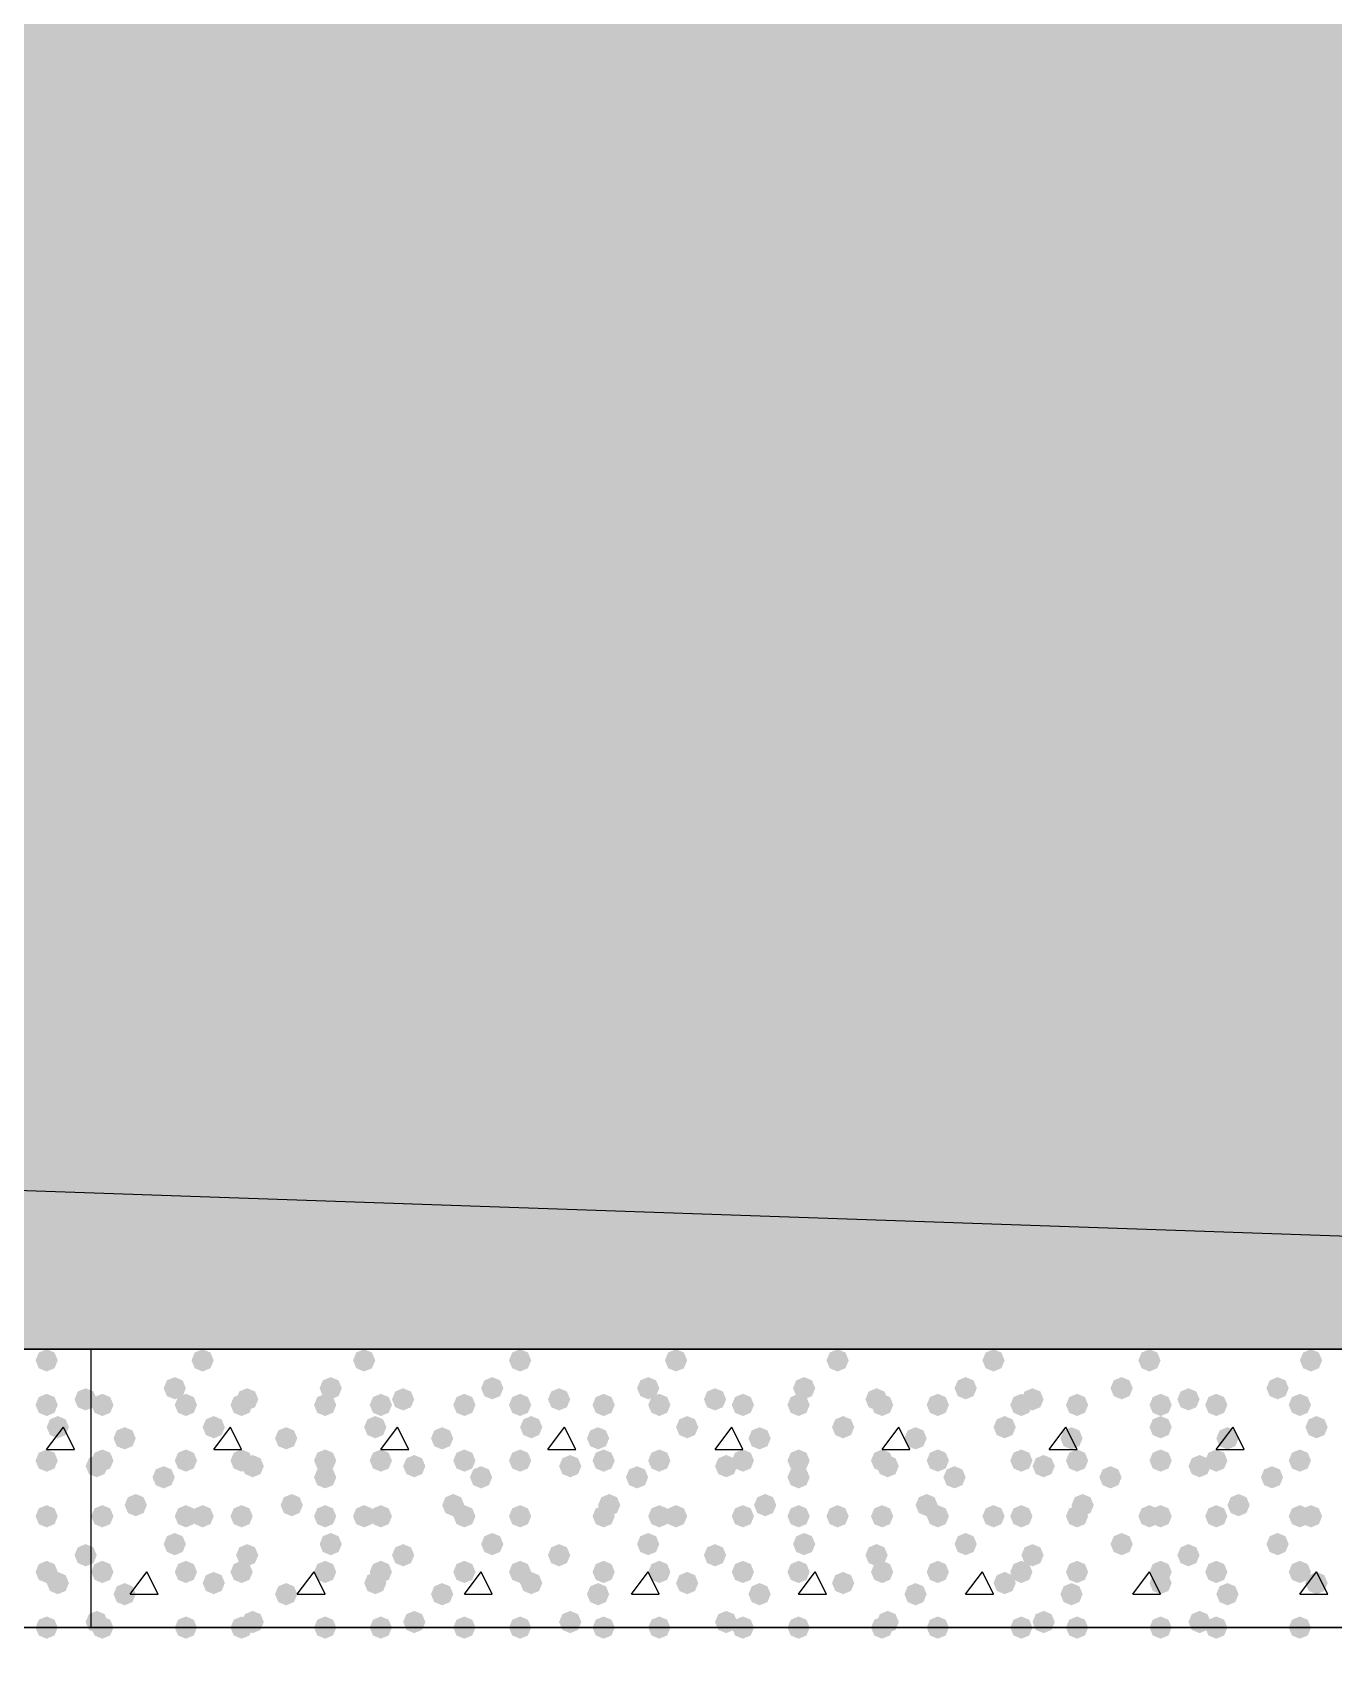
# Model space of a CAD drawing. Header units: millimetres. Extents: x 0 to 420, y 0 to 297.
# Drawn here: x 344.78 to 354.67, y 147.81 to 160.25 of the extents above; entities that cross this region are included whole.
import ezdxf

# ---------------------------------------------------------------- set-up
doc = ezdxf.new("R2010")
doc.units = ezdxf.units.MM
doc.layers.get('0').update_dxf_attribs({"linetype": 'CONTINUOUS'})

msp = doc.modelspace()

# ---------------------------------------------------------------- hatches: boundary and pattern name
at = {"true_color": 0x000008}
h = msp.add_hatch(color=0, dxfattribs=at)
h.paths.add_polyline_path([(379.518333, 162.263667), (33.401, 162.263667), (379.518333, 150.241)], flags=0)
h.paths.add_polyline_path([(33.401, 162.263667), (379.518333, 150.241), (33.401, 150.241)], flags=0)
at = {"true_color": 0x000007}
for points in [[(344.974333, 150.156333), (344.949462, 150.096537), (344.889667, 150.071667), (344.829871, 150.096537), (344.805, 150.156333), (344.829871, 150.216129), (344.889667, 150.241), (344.949462, 150.216129)], [(344.974333, 149.817667), (344.949462, 149.757871), (344.889667, 149.733), (344.829871, 149.757871), (344.805, 149.817667), (344.829871, 149.877462), (344.889667, 149.902333), (344.949462, 149.877463)], [(345.270667, 149.86), (345.245796, 149.800204), (345.186, 149.775333), (345.126204, 149.800204), (345.101333, 149.86), (345.126204, 149.919796), (345.186, 149.944667), (345.245796, 149.919796)], [(345.059, 149.648333), (345.034129, 149.588537), (344.974333, 149.563667), (344.914537, 149.588537), (344.889667, 149.648333), (344.914537, 149.708129), (344.974333, 149.733), (345.034129, 149.708129)], [(344.974333, 149.394333), (344.949462, 149.334537), (344.889667, 149.309667), (344.829871, 149.334537), (344.805, 149.394333), (344.829871, 149.454129), (344.889667, 149.479), (344.949462, 149.454129)], [(344.974333, 148.971), (344.949462, 148.911204), (344.889667, 148.886333), (344.829871, 148.911204), (344.805, 148.971), (344.829871, 149.030796), (344.889667, 149.055667), (344.949462, 149.030796)], [(344.974333, 148.971), (344.949462, 148.911204), (344.889667, 148.886333), (344.829871, 148.911204), (344.805, 148.971), (344.829871, 149.030796), (344.889667, 149.055667), (344.949462, 149.030796)], [(345.270667, 148.674667), (345.245796, 148.614871), (345.186, 148.59), (345.126204, 148.614871), (345.101333, 148.674667), (345.126204, 148.734462), (345.186, 148.759333), (345.245796, 148.734463)], [(344.974333, 148.547667), (344.949462, 148.487871), (344.889667, 148.463), (344.829871, 148.487871), (344.805, 148.547667), (344.829871, 148.607462), (344.889667, 148.632333), (344.949462, 148.607463)], [(345.059, 148.463), (345.034129, 148.403204), (344.974333, 148.378333), (344.914537, 148.403204), (344.889667, 148.463), (344.914537, 148.522796), (344.974333, 148.547667), (345.034129, 148.522796)], [(344.974333, 148.124333), (344.949462, 148.064537), (344.889667, 148.039667), (344.829871, 148.064537), (344.805, 148.124333), (344.829871, 148.184129), (344.889667, 148.209), (344.949462, 148.184129)]]:
    msp.add_hatch(color=0, dxfattribs=at).paths.add_polyline_path(points, flags=0)
at = {"true_color": 0x000008}
for points in [[(346.159667, 150.156333), (346.134796, 150.096537), (346.075, 150.071667), (346.015204, 150.096537), (345.990333, 150.156333), (346.015204, 150.216129), (346.075, 150.241), (346.134796, 150.216129)], [(347.387333, 150.156333), (347.362462, 150.096537), (347.302667, 150.071667), (347.242871, 150.096537), (347.218, 150.156333), (347.242871, 150.216129), (347.302667, 150.241), (347.362462, 150.216129)], [(348.572667, 150.156333), (348.547796, 150.096537), (348.488, 150.071667), (348.428204, 150.096537), (348.403333, 150.156333), (348.428204, 150.216129), (348.488, 150.241), (348.547796, 150.216129)], [(349.758, 150.156333), (349.733129, 150.096537), (349.673333, 150.071667), (349.613538, 150.096537), (349.588667, 150.156333), (349.613537, 150.216129), (349.673333, 150.241), (349.733129, 150.216129)], [(350.985667, 150.156333), (350.960796, 150.096537), (350.901, 150.071667), (350.841204, 150.096537), (350.816333, 150.156333), (350.841204, 150.216129), (350.901, 150.241), (350.960796, 150.216129)], [(352.171, 150.156333), (352.146129, 150.096537), (352.086333, 150.071667), (352.026538, 150.096537), (352.001667, 150.156333), (352.026537, 150.216129), (352.086333, 150.241), (352.146129, 150.216129)], [(353.356333, 150.156333), (353.331462, 150.096537), (353.271667, 150.071667), (353.211871, 150.096537), (353.187, 150.156333), (353.211871, 150.216129), (353.271667, 150.241), (353.331462, 150.216129)], [(354.584, 150.156333), (354.559129, 150.096537), (354.499333, 150.071667), (354.439537, 150.096537), (354.414667, 150.156333), (354.439537, 150.216129), (354.499333, 150.241), (354.559129, 150.216129)], [(345.948, 149.944667), (345.923129, 149.884871), (345.863333, 149.86), (345.803537, 149.884871), (345.778667, 149.944667), (345.803537, 150.004462), (345.863333, 150.029333), (345.923129, 150.004463)], [(347.133333, 149.944667), (347.108462, 149.884871), (347.048667, 149.86), (346.988871, 149.884871), (346.964, 149.944667), (346.988871, 150.004462), (347.048667, 150.029333), (347.108462, 150.004463)], [(348.361, 149.944667), (348.336129, 149.884871), (348.276333, 149.86), (348.216537, 149.884871), (348.191667, 149.944667), (348.216537, 150.004462), (348.276333, 150.029333), (348.336129, 150.004463)], [(349.546333, 149.944667), (349.521462, 149.884871), (349.461667, 149.86), (349.401871, 149.884871), (349.377, 149.944667), (349.401871, 150.004462), (349.461667, 150.029333), (349.521462, 150.004463)], [(350.731667, 149.944667), (350.706796, 149.884871), (350.647, 149.86), (350.587204, 149.884871), (350.562333, 149.944667), (350.587204, 150.004462), (350.647, 150.029333), (350.706796, 150.004463)], [(351.959333, 149.944667), (351.934463, 149.884871), (351.874667, 149.86), (351.814871, 149.884871), (351.79, 149.944667), (351.814871, 150.004462), (351.874667, 150.029333), (351.934462, 150.004463)], [(353.144667, 149.944667), (353.119796, 149.884871), (353.06, 149.86), (353.000204, 149.884871), (352.975333, 149.944667), (353.000204, 150.004462), (353.06, 150.029333), (353.119796, 150.004463)], [(354.33, 149.944667), (354.305129, 149.884871), (354.245333, 149.86), (354.185538, 149.884871), (354.160667, 149.944667), (354.185537, 150.004462), (354.245333, 150.029333), (354.305129, 150.004463)], [(345.397667, 149.817667), (345.372796, 149.757871), (345.313, 149.733), (345.253204, 149.757871), (345.228333, 149.817667), (345.253204, 149.877462), (345.313, 149.902333), (345.372796, 149.877463)], [(346.032667, 149.817667), (346.007796, 149.757871), (345.948, 149.733), (345.888204, 149.757871), (345.863333, 149.817667), (345.888204, 149.877462), (345.948, 149.902333), (346.007796, 149.877463)], [(346.456, 149.817667), (346.431129, 149.757871), (346.371333, 149.733), (346.311537, 149.757871), (346.286667, 149.817667), (346.311537, 149.877462), (346.371333, 149.902333), (346.431129, 149.877463)], [(346.498333, 149.86), (346.473462, 149.800204), (346.413667, 149.775333), (346.353871, 149.800204), (346.329, 149.86), (346.353871, 149.919796), (346.413667, 149.944667), (346.473462, 149.919796)], [(347.091, 149.817667), (347.066129, 149.757871), (347.006333, 149.733), (346.946537, 149.757871), (346.921667, 149.817667), (346.946537, 149.877462), (347.006333, 149.902333), (347.066129, 149.877463)], [(347.514333, 149.817667), (347.489462, 149.757871), (347.429667, 149.733), (347.369871, 149.757871), (347.345, 149.817667), (347.369871, 149.877462), (347.429667, 149.902333), (347.489462, 149.877463)], [(347.683667, 149.86), (347.658796, 149.800204), (347.599, 149.775333), (347.539204, 149.800204), (347.514333, 149.86), (347.539204, 149.919796), (347.599, 149.944667), (347.658796, 149.919796)], [(348.149333, 149.817667), (348.124462, 149.757871), (348.064667, 149.733), (348.004871, 149.757871), (347.98, 149.817667), (348.004871, 149.877462), (348.064667, 149.902333), (348.124462, 149.877463)], [(348.572667, 149.817667), (348.547796, 149.757871), (348.488, 149.733), (348.428204, 149.757871), (348.403333, 149.817667), (348.428204, 149.877462), (348.488, 149.902333), (348.547796, 149.877463)], [(348.869, 149.86), (348.844129, 149.800204), (348.784333, 149.775333), (348.724538, 149.800204), (348.699667, 149.86), (348.724537, 149.919796), (348.784333, 149.944667), (348.844129, 149.919796)], [(349.207667, 149.817667), (349.182796, 149.757871), (349.123, 149.733), (349.063204, 149.757871), (349.038333, 149.817667), (349.063204, 149.877462), (349.123, 149.902333), (349.182796, 149.877463)], [(349.631, 149.817667), (349.606129, 149.757871), (349.546333, 149.733), (349.486537, 149.757871), (349.461667, 149.817667), (349.486537, 149.877462), (349.546333, 149.902333), (349.606129, 149.877463)], [(350.054333, 149.86), (350.029462, 149.800204), (349.969667, 149.775333), (349.909871, 149.800204), (349.885, 149.86), (349.909871, 149.919796), (349.969667, 149.944667), (350.029462, 149.919796)], [(350.266, 149.817667), (350.241129, 149.757871), (350.181333, 149.733), (350.121537, 149.757871), (350.096667, 149.817667), (350.121537, 149.877462), (350.181333, 149.902333), (350.241129, 149.877463)], [(350.689333, 149.817667), (350.664462, 149.757871), (350.604667, 149.733), (350.544871, 149.757871), (350.52, 149.817667), (350.544871, 149.877462), (350.604667, 149.902333), (350.664462, 149.877463)], [(351.282, 149.86), (351.257129, 149.800204), (351.197333, 149.775333), (351.137538, 149.800204), (351.112667, 149.86), (351.137537, 149.919796), (351.197333, 149.944667), (351.257129, 149.919796)], [(351.324333, 149.817667), (351.299462, 149.757871), (351.239667, 149.733), (351.179871, 149.757871), (351.155, 149.817667), (351.179871, 149.877462), (351.239667, 149.902333), (351.299462, 149.877463)], [(351.747667, 149.817667), (351.722796, 149.757871), (351.663, 149.733), (351.603204, 149.757871), (351.578333, 149.817667), (351.603204, 149.877462), (351.663, 149.902333), (351.722796, 149.877463)], [(352.382667, 149.817667), (352.357796, 149.757871), (352.298, 149.733), (352.238204, 149.757871), (352.213333, 149.817667), (352.238204, 149.877462), (352.298, 149.902333), (352.357796, 149.877463)], [(352.467333, 149.86), (352.442462, 149.800204), (352.382667, 149.775333), (352.322871, 149.800204), (352.298, 149.86), (352.322871, 149.919796), (352.382667, 149.944667), (352.442462, 149.919796)], [(352.806, 149.817667), (352.781129, 149.757871), (352.721333, 149.733), (352.661538, 149.757871), (352.636667, 149.817667), (352.661537, 149.877462), (352.721333, 149.902333), (352.781129, 149.877463)], [(353.441, 149.817667), (353.416129, 149.757871), (353.356333, 149.733), (353.296538, 149.757871), (353.271667, 149.817667), (353.296537, 149.877462), (353.356333, 149.902333), (353.416129, 149.877463)], [(353.652667, 149.86), (353.627796, 149.800204), (353.568, 149.775333), (353.508204, 149.800204), (353.483333, 149.86), (353.508204, 149.919796), (353.568, 149.944667), (353.627796, 149.919796)], [(353.864333, 149.817667), (353.839462, 149.757871), (353.779667, 149.733), (353.719871, 149.757871), (353.695, 149.817667), (353.719871, 149.877462), (353.779667, 149.902333), (353.839462, 149.877463)], [(354.499333, 149.817667), (354.474462, 149.757871), (354.414667, 149.733), (354.354871, 149.757871), (354.33, 149.817667), (354.354871, 149.877462), (354.414667, 149.902333), (354.474462, 149.877463)], [(345.567, 149.563667), (345.542129, 149.503871), (345.482333, 149.479), (345.422537, 149.503871), (345.397667, 149.563667), (345.422537, 149.623462), (345.482333, 149.648333), (345.542129, 149.623463)], [(346.244333, 149.648333), (346.219462, 149.588537), (346.159667, 149.563667), (346.099871, 149.588537), (346.075, 149.648333), (346.099871, 149.708129), (346.159667, 149.733), (346.219462, 149.708129)], [(346.794667, 149.563667), (346.769796, 149.503871), (346.71, 149.479), (346.650204, 149.503871), (346.625333, 149.563667), (346.650204, 149.623462), (346.71, 149.648333), (346.769796, 149.623463)], [(347.472, 149.648333), (347.447129, 149.588537), (347.387333, 149.563667), (347.327538, 149.588537), (347.302667, 149.648333), (347.327537, 149.708129), (347.387333, 149.733), (347.447129, 149.708129)], [(347.98, 149.563667), (347.955129, 149.503871), (347.895333, 149.479), (347.835537, 149.503871), (347.810667, 149.563667), (347.835537, 149.623462), (347.895333, 149.648333), (347.955129, 149.623463)], [(348.657333, 149.648333), (348.632462, 149.588537), (348.572667, 149.563667), (348.512871, 149.588537), (348.488, 149.648333), (348.512871, 149.708129), (348.572667, 149.733), (348.632462, 149.708129)], [(349.165333, 149.563667), (349.140463, 149.503871), (349.080667, 149.479), (349.020871, 149.503871), (348.996, 149.563667), (349.020871, 149.623462), (349.080667, 149.648333), (349.140462, 149.623463)], [(349.842667, 149.648333), (349.817796, 149.588537), (349.758, 149.563667), (349.698204, 149.588537), (349.673333, 149.648333), (349.698204, 149.708129), (349.758, 149.733), (349.817796, 149.708129)], [(350.393, 149.563667), (350.368129, 149.503871), (350.308333, 149.479), (350.248538, 149.503871), (350.223667, 149.563667), (350.248537, 149.623462), (350.308333, 149.648333), (350.368129, 149.623463)], [(351.028, 149.648333), (351.003129, 149.588537), (350.943333, 149.563667), (350.883537, 149.588537), (350.858667, 149.648333), (350.883537, 149.708129), (350.943333, 149.733), (351.003129, 149.708129)], [(351.578333, 149.563667), (351.553463, 149.503871), (351.493667, 149.479), (351.433871, 149.503871), (351.409, 149.563667), (351.433871, 149.623462), (351.493667, 149.648333), (351.553462, 149.623463)], [(352.255667, 149.648333), (352.230796, 149.588537), (352.171, 149.563667), (352.111204, 149.588537), (352.086333, 149.648333), (352.111204, 149.708129), (352.171, 149.733), (352.230796, 149.708129)], [(352.763667, 149.563667), (352.738796, 149.503871), (352.679, 149.479), (352.619204, 149.503871), (352.594333, 149.563667), (352.619204, 149.623462), (352.679, 149.648333), (352.738796, 149.623463)], [(353.441, 149.648333), (353.416129, 149.588537), (353.356333, 149.563667), (353.296538, 149.588537), (353.271667, 149.648333), (353.296537, 149.708129), (353.356333, 149.733), (353.416129, 149.708129)], [(353.949, 149.563667), (353.924129, 149.503871), (353.864333, 149.479), (353.804537, 149.503871), (353.779667, 149.563667), (353.804537, 149.623462), (353.864333, 149.648333), (353.924129, 149.623463)], [(354.626333, 149.648333), (354.601462, 149.588537), (354.541667, 149.563667), (354.481871, 149.588537), (354.457, 149.648333), (354.481871, 149.708129), (354.541667, 149.733), (354.601462, 149.708129)], [(345.355333, 149.352), (345.330462, 149.292204), (345.270667, 149.267333), (345.210871, 149.292204), (345.186, 149.352), (345.210871, 149.411796), (345.270667, 149.436667), (345.330462, 149.411796)], [(345.397667, 149.394333), (345.372796, 149.334537), (345.313, 149.309667), (345.253204, 149.334537), (345.228333, 149.394333), (345.253204, 149.454129), (345.313, 149.479), (345.372796, 149.454129)], [(346.032667, 149.394333), (346.007796, 149.334537), (345.948, 149.309667), (345.888204, 149.334537), (345.863333, 149.394333), (345.888204, 149.454129), (345.948, 149.479), (346.007796, 149.454129)], [(346.456, 149.394333), (346.431129, 149.334537), (346.371333, 149.309667), (346.311537, 149.334537), (346.286667, 149.394333), (346.311537, 149.454129), (346.371333, 149.479), (346.431129, 149.454129)], [(346.540667, 149.352), (346.515796, 149.292204), (346.456, 149.267333), (346.396204, 149.292204), (346.371333, 149.352), (346.396204, 149.411796), (346.456, 149.436667), (346.515796, 149.411796)], [(347.091, 149.394333), (347.066129, 149.334537), (347.006333, 149.309667), (346.946537, 149.334537), (346.921667, 149.394333), (346.946537, 149.454129), (347.006333, 149.479), (347.066129, 149.454129)], [(347.514333, 149.394333), (347.489462, 149.334537), (347.429667, 149.309667), (347.369871, 149.334537), (347.345, 149.394333), (347.369871, 149.454129), (347.429667, 149.479), (347.489462, 149.454129)], [(347.768333, 149.352), (347.743462, 149.292204), (347.683667, 149.267333), (347.623871, 149.292204), (347.599, 149.352), (347.623871, 149.411796), (347.683667, 149.436667), (347.743462, 149.411796)], [(348.149333, 149.394333), (348.124462, 149.334537), (348.064667, 149.309667), (348.004871, 149.334537), (347.98, 149.394333), (348.004871, 149.454129), (348.064667, 149.479), (348.124462, 149.454129)], [(348.572667, 149.394333), (348.547796, 149.334537), (348.488, 149.309667), (348.428204, 149.334537), (348.403333, 149.394333), (348.428204, 149.454129), (348.488, 149.479), (348.547796, 149.454129)], [(348.953667, 149.352), (348.928796, 149.292204), (348.869, 149.267333), (348.809204, 149.292204), (348.784333, 149.352), (348.809204, 149.411796), (348.869, 149.436667), (348.928796, 149.411796)], [(349.207667, 149.394333), (349.182796, 149.334537), (349.123, 149.309667), (349.063204, 149.334537), (349.038333, 149.394333), (349.063204, 149.454129), (349.123, 149.479), (349.182796, 149.454129)], [(349.631, 149.394333), (349.606129, 149.334537), (349.546333, 149.309667), (349.486537, 149.334537), (349.461667, 149.394333), (349.486537, 149.454129), (349.546333, 149.479), (349.606129, 149.454129)], [(350.139, 149.352), (350.114129, 149.292204), (350.054333, 149.267333), (349.994537, 149.292204), (349.969667, 149.352), (349.994537, 149.411796), (350.054333, 149.436667), (350.114129, 149.411796)], [(350.266, 149.394333), (350.241129, 149.334537), (350.181333, 149.309667), (350.121537, 149.334537), (350.096667, 149.394333), (350.121537, 149.454129), (350.181333, 149.479), (350.241129, 149.454129)], [(350.689333, 149.394333), (350.664462, 149.334537), (350.604667, 149.309667), (350.544871, 149.334537), (350.52, 149.394333), (350.544871, 149.454129), (350.604667, 149.479), (350.664462, 149.454129)], [(351.324333, 149.394333), (351.299462, 149.334537), (351.239667, 149.309667), (351.179871, 149.334537), (351.155, 149.394333), (351.179871, 149.454129), (351.239667, 149.479), (351.299462, 149.454129)], [(351.366667, 149.352), (351.341796, 149.292204), (351.282, 149.267333), (351.222204, 149.292204), (351.197333, 149.352), (351.222204, 149.411796), (351.282, 149.436667), (351.341796, 149.411796)], [(351.747667, 149.394333), (351.722796, 149.334537), (351.663, 149.309667), (351.603204, 149.334537), (351.578333, 149.394333), (351.603204, 149.454129), (351.663, 149.479), (351.722796, 149.454129)], [(352.382667, 149.394333), (352.357796, 149.334537), (352.298, 149.309667), (352.238204, 149.334537), (352.213333, 149.394333), (352.238204, 149.454129), (352.298, 149.479), (352.357796, 149.454129)], [(352.552, 149.352), (352.527129, 149.292204), (352.467333, 149.267333), (352.407537, 149.292204), (352.382667, 149.352), (352.407537, 149.411796), (352.467333, 149.436667), (352.527129, 149.411796)], [(352.806, 149.394333), (352.781129, 149.334537), (352.721333, 149.309667), (352.661538, 149.334537), (352.636667, 149.394333), (352.661537, 149.454129), (352.721333, 149.479), (352.781129, 149.454129)], [(353.441, 149.394333), (353.416129, 149.334537), (353.356333, 149.309667), (353.296538, 149.334537), (353.271667, 149.394333), (353.296537, 149.454129), (353.356333, 149.479), (353.416129, 149.454129)], [(353.737333, 149.352), (353.712462, 149.292204), (353.652667, 149.267333), (353.592871, 149.292204), (353.568, 149.352), (353.592871, 149.411796), (353.652667, 149.436667), (353.712462, 149.411796)], [(353.864333, 149.394333), (353.839462, 149.334537), (353.779667, 149.309667), (353.719871, 149.334537), (353.695, 149.394333), (353.719871, 149.454129), (353.779667, 149.479), (353.839462, 149.454129)], [(354.499333, 149.394333), (354.474462, 149.334537), (354.414667, 149.309667), (354.354871, 149.334537), (354.33, 149.394333), (354.354871, 149.454129), (354.414667, 149.479), (354.474462, 149.454129)], [(345.863333, 149.267333), (345.838462, 149.207537), (345.778667, 149.182667), (345.718871, 149.207537), (345.694, 149.267333), (345.718871, 149.327129), (345.778667, 149.352), (345.838462, 149.327129)], [(347.091, 149.267333), (347.066129, 149.207537), (347.006333, 149.182667), (346.946537, 149.207537), (346.921667, 149.267333), (346.946537, 149.327129), (347.006333, 149.352), (347.066129, 149.327129)], [(348.276333, 149.267333), (348.251463, 149.207537), (348.191667, 149.182667), (348.131871, 149.207537), (348.107, 149.267333), (348.131871, 149.327129), (348.191667, 149.352), (348.251462, 149.327129)], [(349.461667, 149.267333), (349.436796, 149.207537), (349.377, 149.182667), (349.317204, 149.207537), (349.292333, 149.267333), (349.317204, 149.327129), (349.377, 149.352), (349.436796, 149.327129)], [(350.689333, 149.267333), (350.664462, 149.207537), (350.604667, 149.182667), (350.544871, 149.207537), (350.52, 149.267333), (350.544871, 149.327129), (350.604667, 149.352), (350.664462, 149.327129)], [(351.874667, 149.267333), (351.849796, 149.207537), (351.79, 149.182667), (351.730204, 149.207537), (351.705333, 149.267333), (351.730204, 149.327129), (351.79, 149.352), (351.849796, 149.327129)], [(353.06, 149.267333), (353.035129, 149.207537), (352.975333, 149.182667), (352.915538, 149.207537), (352.890667, 149.267333), (352.915537, 149.327129), (352.975333, 149.352), (353.035129, 149.327129)], [(354.287667, 149.267333), (354.262796, 149.207537), (354.203, 149.182667), (354.143204, 149.207537), (354.118333, 149.267333), (354.143204, 149.327129), (354.203, 149.352), (354.262796, 149.327129)], [(345.651667, 149.055667), (345.626796, 148.995871), (345.567, 148.971), (345.507204, 148.995871), (345.482333, 149.055667), (345.507204, 149.115462), (345.567, 149.140333), (345.626796, 149.115463)], [(346.837, 149.055667), (346.812129, 148.995871), (346.752333, 148.971), (346.692538, 148.995871), (346.667667, 149.055667), (346.692537, 149.115462), (346.752333, 149.140333), (346.812129, 149.115463)], [(348.064667, 149.055667), (348.039796, 148.995871), (347.98, 148.971), (347.920204, 148.995871), (347.895333, 149.055667), (347.920204, 149.115462), (347.98, 149.140333), (348.039796, 149.115463)], [(349.25, 149.055667), (349.225129, 148.995871), (349.165333, 148.971), (349.105537, 148.995871), (349.080667, 149.055667), (349.105537, 149.115462), (349.165333, 149.140333), (349.225129, 149.115463)], [(350.435333, 149.055667), (350.410462, 148.995871), (350.350667, 148.971), (350.290871, 148.995871), (350.266, 149.055667), (350.290871, 149.115462), (350.350667, 149.140333), (350.410462, 149.115463)], [(351.663, 149.055667), (351.638129, 148.995871), (351.578333, 148.971), (351.518537, 148.995871), (351.493667, 149.055667), (351.518537, 149.115462), (351.578333, 149.140333), (351.638129, 149.115463)], [(352.848333, 149.055667), (352.823463, 148.995871), (352.763667, 148.971), (352.703871, 148.995871), (352.679, 149.055667), (352.703871, 149.115462), (352.763667, 149.140333), (352.823462, 149.115463)], [(354.033667, 149.055667), (354.008796, 148.995871), (353.949, 148.971), (353.889204, 148.995871), (353.864333, 149.055667), (353.889204, 149.115462), (353.949, 149.140333), (354.008796, 149.115463)], [(345.397667, 148.971), (345.372796, 148.911204), (345.313, 148.886333), (345.253204, 148.911204), (345.228333, 148.971), (345.253204, 149.030796), (345.313, 149.055667), (345.372796, 149.030796)], [(346.032667, 148.971), (346.007796, 148.911204), (345.948, 148.886333), (345.888204, 148.911204), (345.863333, 148.971), (345.888204, 149.030796), (345.948, 149.055667), (346.007796, 149.030796)], [(346.159667, 148.971), (346.134796, 148.911204), (346.075, 148.886333), (346.015204, 148.911204), (345.990333, 148.971), (346.015204, 149.030796), (346.075, 149.055667), (346.134796, 149.030796)], [(346.456, 148.971), (346.431129, 148.911204), (346.371333, 148.886333), (346.311537, 148.911204), (346.286667, 148.971), (346.311537, 149.030796), (346.371333, 149.055667), (346.431129, 149.030796)], [(347.091, 148.971), (347.066129, 148.911204), (347.006333, 148.886333), (346.946537, 148.911204), (346.921667, 148.971), (346.946537, 149.030796), (347.006333, 149.055667), (347.066129, 149.030796)], [(347.387333, 148.971), (347.362462, 148.911204), (347.302667, 148.886333), (347.242871, 148.911204), (347.218, 148.971), (347.242871, 149.030796), (347.302667, 149.055667), (347.362462, 149.030796)], [(347.514333, 148.971), (347.489462, 148.911204), (347.429667, 148.886333), (347.369871, 148.911204), (347.345, 148.971), (347.369871, 149.030796), (347.429667, 149.055667), (347.489462, 149.030796)], [(348.149333, 148.971), (348.124462, 148.911204), (348.064667, 148.886333), (348.004871, 148.911204), (347.98, 148.971), (348.004871, 149.030796), (348.064667, 149.055667), (348.124462, 149.030796)], [(348.572667, 148.971), (348.547796, 148.911204), (348.488, 148.886333), (348.428204, 148.911204), (348.403333, 148.971), (348.428204, 149.030796), (348.488, 149.055667), (348.547796, 149.030796)], [(348.572667, 148.971), (348.547796, 148.911204), (348.488, 148.886333), (348.428204, 148.911204), (348.403333, 148.971), (348.428204, 149.030796), (348.488, 149.055667), (348.547796, 149.030796)], [(349.207667, 148.971), (349.182796, 148.911204), (349.123, 148.886333), (349.063204, 148.911204), (349.038333, 148.971), (349.063204, 149.030796), (349.123, 149.055667), (349.182796, 149.030796)], [(349.631, 148.971), (349.606129, 148.911204), (349.546333, 148.886333), (349.486537, 148.911204), (349.461667, 148.971), (349.486537, 149.030796), (349.546333, 149.055667), (349.606129, 149.030796)], [(349.758, 148.971), (349.733129, 148.911204), (349.673333, 148.886333), (349.613538, 148.911204), (349.588667, 148.971), (349.613537, 149.030796), (349.673333, 149.055667), (349.733129, 149.030796)], [(350.266, 148.971), (350.241129, 148.911204), (350.181333, 148.886333), (350.121537, 148.911204), (350.096667, 148.971), (350.121537, 149.030796), (350.181333, 149.055667), (350.241129, 149.030796)], [(350.689333, 148.971), (350.664462, 148.911204), (350.604667, 148.886333), (350.544871, 148.911204), (350.52, 148.971), (350.544871, 149.030796), (350.604667, 149.055667), (350.664462, 149.030796)], [(350.985667, 148.971), (350.960796, 148.911204), (350.901, 148.886333), (350.841204, 148.911204), (350.816333, 148.971), (350.841204, 149.030796), (350.901, 149.055667), (350.960796, 149.030796)], [(351.324333, 148.971), (351.299462, 148.911204), (351.239667, 148.886333), (351.179871, 148.911204), (351.155, 148.971), (351.179871, 149.030796), (351.239667, 149.055667), (351.299462, 149.030796)], [(351.747667, 148.971), (351.722796, 148.911204), (351.663, 148.886333), (351.603204, 148.911204), (351.578333, 148.971), (351.603204, 149.030796), (351.663, 149.055667), (351.722796, 149.030796)], [(352.171, 148.971), (352.146129, 148.911204), (352.086333, 148.886333), (352.026538, 148.911204), (352.001667, 148.971), (352.026537, 149.030796), (352.086333, 149.055667), (352.146129, 149.030796)], [(352.382667, 148.971), (352.357796, 148.911204), (352.298, 148.886333), (352.238204, 148.911204), (352.213333, 148.971), (352.238204, 149.030796), (352.298, 149.055667), (352.357796, 149.030796)], [(352.806, 148.971), (352.781129, 148.911204), (352.721333, 148.886333), (352.661538, 148.911204), (352.636667, 148.971), (352.661537, 149.030796), (352.721333, 149.055667), (352.781129, 149.030796)], [(353.356333, 148.971), (353.331462, 148.911204), (353.271667, 148.886333), (353.211871, 148.911204), (353.187, 148.971), (353.211871, 149.030796), (353.271667, 149.055667), (353.331462, 149.030796)], [(353.441, 148.971), (353.416129, 148.911204), (353.356333, 148.886333), (353.296538, 148.911204), (353.271667, 148.971), (353.296537, 149.030796), (353.356333, 149.055667), (353.416129, 149.030796)], [(353.864333, 148.971), (353.839462, 148.911204), (353.779667, 148.886333), (353.719871, 148.911204), (353.695, 148.971), (353.719871, 149.030796), (353.779667, 149.055667), (353.839462, 149.030796)], [(354.499333, 148.971), (354.474462, 148.911204), (354.414667, 148.886333), (354.354871, 148.911204), (354.33, 148.971), (354.354871, 149.030796), (354.414667, 149.055667), (354.474462, 149.030796)], [(354.584, 148.971), (354.559129, 148.911204), (354.499333, 148.886333), (354.439537, 148.911204), (354.414667, 148.971), (354.439537, 149.030796), (354.499333, 149.055667), (354.559129, 149.030796)], [(345.948, 148.759333), (345.923129, 148.699537), (345.863333, 148.674667), (345.803537, 148.699537), (345.778667, 148.759333), (345.803537, 148.819129), (345.863333, 148.844), (345.923129, 148.819129)], [(346.498333, 148.674667), (346.473462, 148.614871), (346.413667, 148.59), (346.353871, 148.614871), (346.329, 148.674667), (346.353871, 148.734462), (346.413667, 148.759333), (346.473462, 148.734463)], [(347.133333, 148.759333), (347.108462, 148.699537), (347.048667, 148.674667), (346.988871, 148.699537), (346.964, 148.759333), (346.988871, 148.819129), (347.048667, 148.844), (347.108462, 148.819129)], [(347.683667, 148.674667), (347.658796, 148.614871), (347.599, 148.59), (347.539204, 148.614871), (347.514333, 148.674667), (347.539204, 148.734462), (347.599, 148.759333), (347.658796, 148.734463)], [(348.361, 148.759333), (348.336129, 148.699537), (348.276333, 148.674667), (348.216537, 148.699537), (348.191667, 148.759333), (348.216537, 148.819129), (348.276333, 148.844), (348.336129, 148.819129)], [(348.869, 148.674667), (348.844129, 148.614871), (348.784333, 148.59), (348.724538, 148.614871), (348.699667, 148.674667), (348.724537, 148.734462), (348.784333, 148.759333), (348.844129, 148.734463)], [(349.546333, 148.759333), (349.521462, 148.699537), (349.461667, 148.674667), (349.401871, 148.699537), (349.377, 148.759333), (349.401871, 148.819129), (349.461667, 148.844), (349.521462, 148.819129)], [(350.054333, 148.674667), (350.029462, 148.614871), (349.969667, 148.59), (349.909871, 148.614871), (349.885, 148.674667), (349.909871, 148.734462), (349.969667, 148.759333), (350.029462, 148.734463)], [(350.731667, 148.759333), (350.706796, 148.699537), (350.647, 148.674667), (350.587204, 148.699537), (350.562333, 148.759333), (350.587204, 148.819129), (350.647, 148.844), (350.706796, 148.819129)], [(351.282, 148.674667), (351.257129, 148.614871), (351.197333, 148.59), (351.137538, 148.614871), (351.112667, 148.674667), (351.137537, 148.734462), (351.197333, 148.759333), (351.257129, 148.734463)], [(351.959333, 148.759333), (351.934463, 148.699537), (351.874667, 148.674667), (351.814871, 148.699537), (351.79, 148.759333), (351.814871, 148.819129), (351.874667, 148.844), (351.934462, 148.819129)], [(352.467333, 148.674667), (352.442462, 148.614871), (352.382667, 148.59), (352.322871, 148.614871), (352.298, 148.674667), (352.322871, 148.734462), (352.382667, 148.759333), (352.442462, 148.734463)], [(353.144667, 148.759333), (353.119796, 148.699537), (353.06, 148.674667), (353.000204, 148.699537), (352.975333, 148.759333), (353.000204, 148.819129), (353.06, 148.844), (353.119796, 148.819129)], [(353.652667, 148.674667), (353.627796, 148.614871), (353.568, 148.59), (353.508204, 148.614871), (353.483333, 148.674667), (353.508204, 148.734462), (353.568, 148.759333), (353.627796, 148.734463)], [(354.33, 148.759333), (354.305129, 148.699537), (354.245333, 148.674667), (354.185538, 148.699537), (354.160667, 148.759333), (354.185537, 148.819129), (354.245333, 148.844), (354.305129, 148.819129)], [(345.397667, 148.547667), (345.372796, 148.487871), (345.313, 148.463), (345.253204, 148.487871), (345.228333, 148.547667), (345.253204, 148.607462), (345.313, 148.632333), (345.372796, 148.607463)], [(346.032667, 148.547667), (346.007796, 148.487871), (345.948, 148.463), (345.888204, 148.487871), (345.863333, 148.547667), (345.888204, 148.607462), (345.948, 148.632333), (346.007796, 148.607463)], [(346.244333, 148.463), (346.219462, 148.403204), (346.159667, 148.378333), (346.099871, 148.403204), (346.075, 148.463), (346.099871, 148.522796), (346.159667, 148.547667), (346.219462, 148.522796)], [(346.456, 148.547667), (346.431129, 148.487871), (346.371333, 148.463), (346.311537, 148.487871), (346.286667, 148.547667), (346.311537, 148.607462), (346.371333, 148.632333), (346.431129, 148.607463)], [(347.091, 148.547667), (347.066129, 148.487871), (347.006333, 148.463), (346.946537, 148.487871), (346.921667, 148.547667), (346.946537, 148.607462), (347.006333, 148.632333), (347.066129, 148.607463)], [(347.472, 148.463), (347.447129, 148.403204), (347.387333, 148.378333), (347.327538, 148.403204), (347.302667, 148.463), (347.327537, 148.522796), (347.387333, 148.547667), (347.447129, 148.522796)], [(347.514333, 148.547667), (347.489462, 148.487871), (347.429667, 148.463), (347.369871, 148.487871), (347.345, 148.547667), (347.369871, 148.607462), (347.429667, 148.632333), (347.489462, 148.607463)], [(348.149333, 148.547667), (348.124462, 148.487871), (348.064667, 148.463), (348.004871, 148.487871), (347.98, 148.547667), (348.004871, 148.607462), (348.064667, 148.632333), (348.124462, 148.607463)], [(348.572667, 148.547667), (348.547796, 148.487871), (348.488, 148.463), (348.428204, 148.487871), (348.403333, 148.547667), (348.428204, 148.607462), (348.488, 148.632333), (348.547796, 148.607463)], [(348.657333, 148.463), (348.632462, 148.403204), (348.572667, 148.378333), (348.512871, 148.403204), (348.488, 148.463), (348.512871, 148.522796), (348.572667, 148.547667), (348.632462, 148.522796)], [(349.207667, 148.547667), (349.182796, 148.487871), (349.123, 148.463), (349.063204, 148.487871), (349.038333, 148.547667), (349.063204, 148.607462), (349.123, 148.632333), (349.182796, 148.607463)], [(349.631, 148.547667), (349.606129, 148.487871), (349.546333, 148.463), (349.486537, 148.487871), (349.461667, 148.547667), (349.486537, 148.607462), (349.546333, 148.632333), (349.606129, 148.607463)], [(349.842667, 148.463), (349.817796, 148.403204), (349.758, 148.378333), (349.698204, 148.403204), (349.673333, 148.463), (349.698204, 148.522796), (349.758, 148.547667), (349.817796, 148.522796)], [(350.266, 148.547667), (350.241129, 148.487871), (350.181333, 148.463), (350.121537, 148.487871), (350.096667, 148.547667), (350.121537, 148.607462), (350.181333, 148.632333), (350.241129, 148.607463)], [(350.689333, 148.547667), (350.664462, 148.487871), (350.604667, 148.463), (350.544871, 148.487871), (350.52, 148.547667), (350.544871, 148.607462), (350.604667, 148.632333), (350.664462, 148.607463)], [(351.028, 148.463), (351.003129, 148.403204), (350.943333, 148.378333), (350.883537, 148.403204), (350.858667, 148.463), (350.883537, 148.522796), (350.943333, 148.547667), (351.003129, 148.522796)], [(351.324333, 148.547667), (351.299462, 148.487871), (351.239667, 148.463), (351.179871, 148.487871), (351.155, 148.547667), (351.179871, 148.607462), (351.239667, 148.632333), (351.299462, 148.607463)], [(351.747667, 148.547667), (351.722796, 148.487871), (351.663, 148.463), (351.603204, 148.487871), (351.578333, 148.547667), (351.603204, 148.607462), (351.663, 148.632333), (351.722796, 148.607463)], [(352.255667, 148.463), (352.230796, 148.403204), (352.171, 148.378333), (352.111204, 148.403204), (352.086333, 148.463), (352.111204, 148.522796), (352.171, 148.547667), (352.230796, 148.522796)], [(352.382667, 148.547667), (352.357796, 148.487871), (352.298, 148.463), (352.238204, 148.487871), (352.213333, 148.547667), (352.238204, 148.607462), (352.298, 148.632333), (352.357796, 148.607463)], [(352.806, 148.547667), (352.781129, 148.487871), (352.721333, 148.463), (352.661538, 148.487871), (352.636667, 148.547667), (352.661537, 148.607462), (352.721333, 148.632333), (352.781129, 148.607463)], [(353.441, 148.547667), (353.416129, 148.487871), (353.356333, 148.463), (353.296538, 148.487871), (353.271667, 148.547667), (353.296537, 148.607462), (353.356333, 148.632333), (353.416129, 148.607463)], [(353.441, 148.463), (353.416129, 148.403204), (353.356333, 148.378333), (353.296538, 148.403204), (353.271667, 148.463), (353.296537, 148.522796), (353.356333, 148.547667), (353.416129, 148.522796)], [(353.864333, 148.547667), (353.839462, 148.487871), (353.779667, 148.463), (353.719871, 148.487871), (353.695, 148.547667), (353.719871, 148.607462), (353.779667, 148.632333), (353.839462, 148.607463)], [(354.499333, 148.547667), (354.474462, 148.487871), (354.414667, 148.463), (354.354871, 148.487871), (354.33, 148.547667), (354.354871, 148.607462), (354.414667, 148.632333), (354.474462, 148.607463)], [(354.626333, 148.463), (354.601462, 148.403204), (354.541667, 148.378333), (354.481871, 148.403204), (354.457, 148.463), (354.481871, 148.522796), (354.541667, 148.547667), (354.601462, 148.522796)], [(345.567, 148.378333), (345.542129, 148.318537), (345.482333, 148.293667), (345.422537, 148.318537), (345.397667, 148.378333), (345.422537, 148.438129), (345.482333, 148.463), (345.542129, 148.438129)], [(346.794667, 148.378333), (346.769796, 148.318537), (346.71, 148.293667), (346.650204, 148.318537), (346.625333, 148.378333), (346.650204, 148.438129), (346.71, 148.463), (346.769796, 148.438129)], [(347.98, 148.378333), (347.955129, 148.318537), (347.895333, 148.293667), (347.835537, 148.318537), (347.810667, 148.378333), (347.835537, 148.438129), (347.895333, 148.463), (347.955129, 148.438129)], [(349.165333, 148.378333), (349.140463, 148.318537), (349.080667, 148.293667), (349.020871, 148.318537), (348.996, 148.378333), (349.020871, 148.438129), (349.080667, 148.463), (349.140462, 148.438129)], [(350.393, 148.378333), (350.368129, 148.318537), (350.308333, 148.293667), (350.248538, 148.318537), (350.223667, 148.378333), (350.248537, 148.438129), (350.308333, 148.463), (350.368129, 148.438129)], [(351.578333, 148.378333), (351.553463, 148.318537), (351.493667, 148.293667), (351.433871, 148.318537), (351.409, 148.378333), (351.433871, 148.438129), (351.493667, 148.463), (351.553462, 148.438129)], [(352.763667, 148.378333), (352.738796, 148.318537), (352.679, 148.293667), (352.619204, 148.318537), (352.594333, 148.378333), (352.619204, 148.438129), (352.679, 148.463), (352.738796, 148.438129)], [(353.949, 148.378333), (353.924129, 148.318537), (353.864333, 148.293667), (353.804537, 148.318537), (353.779667, 148.378333), (353.804537, 148.438129), (353.864333, 148.463), (353.924129, 148.438129)], [(345.355333, 148.166667), (345.330462, 148.106871), (345.270667, 148.082), (345.210871, 148.106871), (345.186, 148.166667), (345.210871, 148.226462), (345.270667, 148.251333), (345.330462, 148.226463)], [(345.397667, 148.124333), (345.372796, 148.064537), (345.313, 148.039667), (345.253204, 148.064537), (345.228333, 148.124333), (345.253204, 148.184129), (345.313, 148.209), (345.372796, 148.184129)], [(346.032667, 148.124333), (346.007796, 148.064537), (345.948, 148.039667), (345.888204, 148.064537), (345.863333, 148.124333), (345.888204, 148.184129), (345.948, 148.209), (346.007796, 148.184129)], [(346.456, 148.124333), (346.431129, 148.064537), (346.371333, 148.039667), (346.311537, 148.064537), (346.286667, 148.124333), (346.311537, 148.184129), (346.371333, 148.209), (346.431129, 148.184129)], [(346.540667, 148.166667), (346.515796, 148.106871), (346.456, 148.082), (346.396204, 148.106871), (346.371333, 148.166667), (346.396204, 148.226462), (346.456, 148.251333), (346.515796, 148.226463)], [(347.091, 148.124333), (347.066129, 148.064537), (347.006333, 148.039667), (346.946537, 148.064537), (346.921667, 148.124333), (346.946537, 148.184129), (347.006333, 148.209), (347.066129, 148.184129)], [(347.514333, 148.124333), (347.489462, 148.064537), (347.429667, 148.039667), (347.369871, 148.064537), (347.345, 148.124333), (347.369871, 148.184129), (347.429667, 148.209), (347.489462, 148.184129)], [(347.768333, 148.166667), (347.743462, 148.106871), (347.683667, 148.082), (347.623871, 148.106871), (347.599, 148.166667), (347.623871, 148.226462), (347.683667, 148.251333), (347.743462, 148.226463)], [(348.149333, 148.124333), (348.124462, 148.064537), (348.064667, 148.039667), (348.004871, 148.064537), (347.98, 148.124333), (348.004871, 148.184129), (348.064667, 148.209), (348.124462, 148.184129)], [(348.572667, 148.124333), (348.547796, 148.064537), (348.488, 148.039667), (348.428204, 148.064537), (348.403333, 148.124333), (348.428204, 148.184129), (348.488, 148.209), (348.547796, 148.184129)], [(348.953667, 148.166667), (348.928796, 148.106871), (348.869, 148.082), (348.809204, 148.106871), (348.784333, 148.166667), (348.809204, 148.226462), (348.869, 148.251333), (348.928796, 148.226463)], [(349.207667, 148.124333), (349.182796, 148.064537), (349.123, 148.039667), (349.063204, 148.064537), (349.038333, 148.124333), (349.063204, 148.184129), (349.123, 148.209), (349.182796, 148.184129)], [(349.631, 148.124333), (349.606129, 148.064537), (349.546333, 148.039667), (349.486537, 148.064537), (349.461667, 148.124333), (349.486537, 148.184129), (349.546333, 148.209), (349.606129, 148.184129)], [(350.139, 148.166667), (350.114129, 148.106871), (350.054333, 148.082), (349.994537, 148.106871), (349.969667, 148.166667), (349.994537, 148.226462), (350.054333, 148.251333), (350.114129, 148.226463)], [(350.266, 148.124333), (350.241129, 148.064537), (350.181333, 148.039667), (350.121537, 148.064537), (350.096667, 148.124333), (350.121537, 148.184129), (350.181333, 148.209), (350.241129, 148.184129)], [(350.689333, 148.124333), (350.664462, 148.064537), (350.604667, 148.039667), (350.544871, 148.064537), (350.52, 148.124333), (350.544871, 148.184129), (350.604667, 148.209), (350.664462, 148.184129)], [(351.324333, 148.124333), (351.299462, 148.064537), (351.239667, 148.039667), (351.179871, 148.064537), (351.155, 148.124333), (351.179871, 148.184129), (351.239667, 148.209), (351.299462, 148.184129)], [(351.366667, 148.166667), (351.341796, 148.106871), (351.282, 148.082), (351.222204, 148.106871), (351.197333, 148.166667), (351.222204, 148.226462), (351.282, 148.251333), (351.341796, 148.226463)], [(351.747667, 148.124333), (351.722796, 148.064537), (351.663, 148.039667), (351.603204, 148.064537), (351.578333, 148.124333), (351.603204, 148.184129), (351.663, 148.209), (351.722796, 148.184129)], [(352.382667, 148.124333), (352.357796, 148.064537), (352.298, 148.039667), (352.238204, 148.064537), (352.213333, 148.124333), (352.238204, 148.184129), (352.298, 148.209), (352.357796, 148.184129)], [(352.552, 148.166667), (352.527129, 148.106871), (352.467333, 148.082), (352.407537, 148.106871), (352.382667, 148.166667), (352.407537, 148.226462), (352.467333, 148.251333), (352.527129, 148.226463)], [(352.806, 148.124333), (352.781129, 148.064537), (352.721333, 148.039667), (352.661538, 148.064537), (352.636667, 148.124333), (352.661537, 148.184129), (352.721333, 148.209), (352.781129, 148.184129)], [(353.441, 148.124333), (353.416129, 148.064537), (353.356333, 148.039667), (353.296538, 148.064537), (353.271667, 148.124333), (353.296537, 148.184129), (353.356333, 148.209), (353.416129, 148.184129)], [(353.737333, 148.166667), (353.712462, 148.106871), (353.652667, 148.082), (353.592871, 148.106871), (353.568, 148.166667), (353.592871, 148.226462), (353.652667, 148.251333), (353.712462, 148.226463)], [(353.864333, 148.124333), (353.839462, 148.064537), (353.779667, 148.039667), (353.719871, 148.064537), (353.695, 148.124333), (353.719871, 148.184129), (353.779667, 148.209), (353.839462, 148.184129)], [(354.499333, 148.124333), (354.474462, 148.064537), (354.414667, 148.039667), (354.354871, 148.064537), (354.33, 148.124333), (354.354871, 148.184129), (354.414667, 148.209), (354.474462, 148.184129)]]:
    msp.add_hatch(color=0, dxfattribs=at).paths.add_polyline_path(points, flags=0)

# ---------------------------------------------------------------- linework, layer by layer
at = {"color": 0, "true_color": 0x000008}
for points in [[(379.518333, 162.263667), (33.401, 162.263667), (379.518333, 150.241)], [(33.401, 162.263667), (379.518333, 150.241), (33.401, 150.241)]]:
    msp.add_lwpolyline(points, close=True, dxfattribs=at)
at = {"color": 0, "true_color": 0x000007}
for points in [[(32.342667, 126.915333), (32.342667, 150.241), (380.576667, 150.241), (380.576667, 126.915333), (218.101333, 126.915333), (218.101333, 105.748667), (194.775667, 105.748667), (194.775667, 126.915333)], [(32.342667, 126.915333), (32.342667, 150.241), (380.576667, 150.241), (380.576667, 126.915333), (218.101333, 126.915333), (218.101333, 105.748667), (194.775667, 105.748667), (194.775667, 126.915333)], [(343.111667, 150.241), (343.111667, 148.124333), (345.228333, 148.124333), (345.228333, 150.241)]]:
    msp.add_lwpolyline(points, close=True, dxfattribs=at)
for points in [[(364.320667, 150.241), (345.228333, 150.241)], [(344.889667, 149.479), (345.016667, 149.648333)], [(345.101333, 149.479), (345.016667, 149.648333)], [(344.889667, 149.479), (345.101333, 149.479)], [(345.228333, 148.124333), (364.320667, 148.124333)]]:
    msp.add_lwpolyline(points, dxfattribs=at)
at = {"color": 0, "true_color": 0x000008}
for points in [[(346.159667, 149.479), (346.286667, 149.648333)], [(346.371333, 149.479), (346.286667, 149.648333)], [(347.429667, 149.479), (347.556667, 149.648333)], [(347.641333, 149.479), (347.556667, 149.648333)], [(348.699667, 149.479), (348.826667, 149.648333)], [(348.911333, 149.479), (348.826667, 149.648333)], [(349.969667, 149.479), (350.096667, 149.648333)], [(350.181333, 149.479), (350.096667, 149.648333)], [(351.239667, 149.479), (351.366667, 149.648333)], [(351.451333, 149.479), (351.366667, 149.648333)], [(352.509667, 149.479), (352.636667, 149.648333)], [(352.721333, 149.479), (352.636667, 149.648333)], [(353.779667, 149.479), (353.906667, 149.648333)], [(353.991333, 149.479), (353.906667, 149.648333)], [(346.159667, 149.479), (346.371333, 149.479)], [(347.429667, 149.479), (347.641333, 149.479)], [(348.699667, 149.479), (348.911333, 149.479)], [(349.969667, 149.479), (350.181333, 149.479)], [(351.239667, 149.479), (351.451333, 149.479)], [(352.509667, 149.479), (352.721333, 149.479)], [(353.779667, 149.479), (353.991333, 149.479)], [(345.524667, 148.378333), (345.651667, 148.547667)], [(345.736333, 148.378333), (345.651667, 148.547667)], [(346.794667, 148.378333), (346.921667, 148.547667)], [(347.006333, 148.378333), (346.921667, 148.547667)], [(348.064667, 148.378333), (348.191667, 148.547667)], [(348.276333, 148.378333), (348.191667, 148.547667)], [(349.334667, 148.378333), (349.461667, 148.547667)], [(349.546333, 148.378333), (349.461667, 148.547667)], [(350.604667, 148.378333), (350.731667, 148.547667)], [(350.816333, 148.378333), (350.731667, 148.547667)], [(351.874667, 148.378333), (352.001667, 148.547667)], [(352.086333, 148.378333), (352.001667, 148.547667)], [(353.144667, 148.378333), (353.271667, 148.547667)], [(353.356333, 148.378333), (353.271667, 148.547667)], [(354.414667, 148.378333), (354.541667, 148.547667)], [(354.626333, 148.378333), (354.541667, 148.547667)], [(345.524667, 148.378333), (345.736333, 148.378333)], [(346.794667, 148.378333), (347.006333, 148.378333)], [(348.064667, 148.378333), (348.276333, 148.378333)], [(349.334667, 148.378333), (349.546333, 148.378333)], [(350.604667, 148.378333), (350.816333, 148.378333)], [(351.874667, 148.378333), (352.086333, 148.378333)], [(353.144667, 148.378333), (353.356333, 148.378333)], [(354.414667, 148.378333), (354.626333, 148.378333)]]:
    msp.add_lwpolyline(points, dxfattribs=at)
at = {"color": 0, "true_color": 0x0000fd}
msp.add_lwpolyline([(215.984667, 129.032), (378.46, 129.032), (378.46, 148.124333), (34.459333, 148.124333), (34.459333, 129.032), (196.934667, 129.032), (196.934667, 107.865333), (215.984667, 107.865333)], close=True, dxfattribs=at)

doc.saveas('drawing.dxf')
